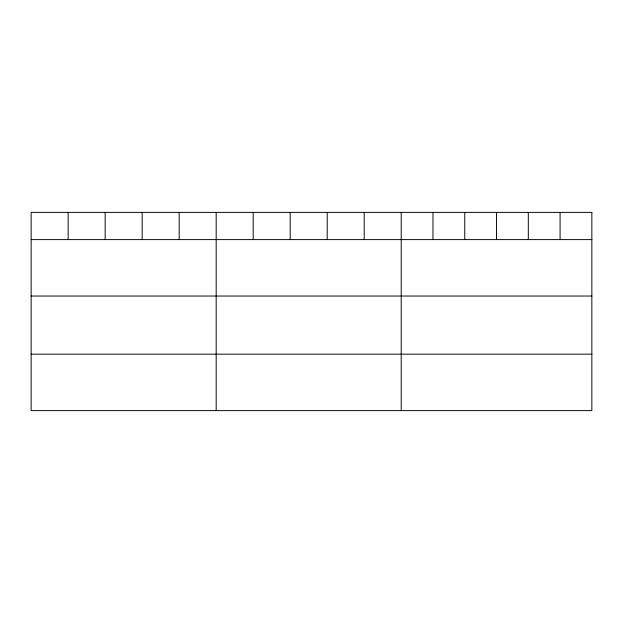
<?xml version="1.0" encoding="UTF-8"?>
<svg xmlns="http://www.w3.org/2000/svg" width="623" height="623" viewBox="0 0 623 623"><rect width="100%" height="100%" fill="white"/><g stroke="black" fill="none" stroke-linecap="round" stroke-linejoin="round"><path stroke-width="0.93" d="M31.15 239.606L591.85 239.606M31.15 296.034L591.85 296.034M31.15 354.176L591.85 354.176M560.077 212.388L560.077 239.606M528.304 212.388L528.304 239.606M496.531 212.388L496.531 239.606M464.758 212.388L464.758 239.606M432.985 212.388L432.985 239.606M401.212 212.388L401.212 410.612M364.206 212.388L364.206 239.606M327.2 212.388L327.2 239.606M290.193 212.388L290.193 239.606M253.187 212.388L253.187 239.606M216.181 212.388L216.181 410.612M179.175 212.388L179.175 239.606M142.169 212.388L142.169 239.606M105.162 212.388L105.162 239.606M68.156 212.388L68.156 239.606M591.85 212.388L31.15 212.388L31.15 410.612L591.85 410.612L591.85 212.388"/></g></svg>
